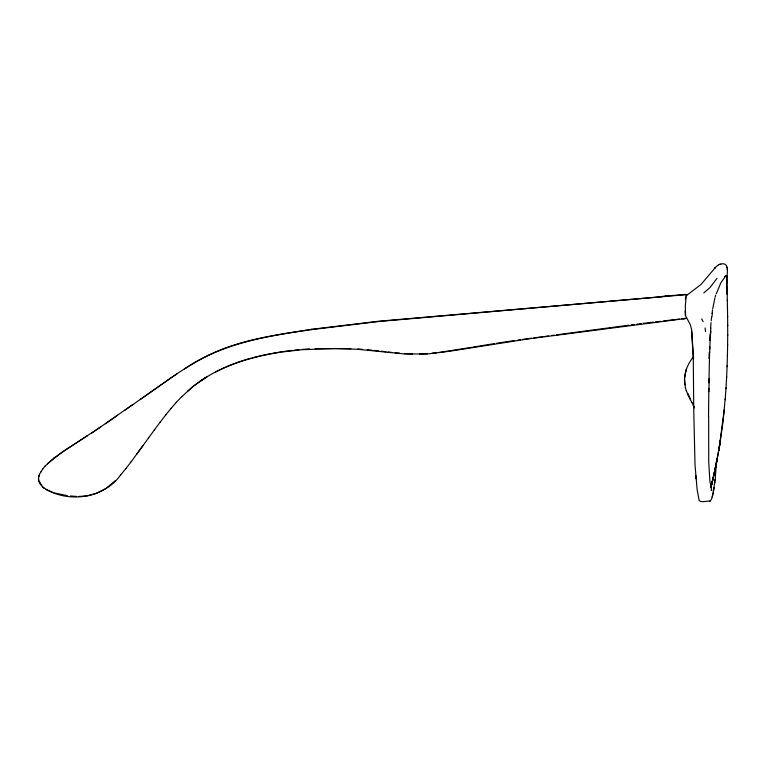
<?xml version="1.0" encoding="UTF-8"?>
<svg xmlns="http://www.w3.org/2000/svg" width="766" height="766" viewBox="0 0 766 766"><rect width="100%" height="100%" fill="white"/><g stroke="black" fill="none" stroke-linecap="round" stroke-linejoin="round"><path stroke-width="1.15" d="M708.531 416.13L708.799 391.483M708.665 416.369L708.732 462.224L709.89 481.182L711.691 490.556L711.011 490.211M727.614 345.428L727.7 334.512M708.809 390.401L708.847 388.257M708.943 391.618L709.153 378.567M708.933 382.847L709.603 352.417M727.422 355.903L727.614 344.566M709.048 358.555L709.23 352.417M709.709 352.408L709.881 346.893M727.097 366.694L727.422 355.031M709.718 349.114L710.637 331.305L710.436 334.742M726.628 377.676L727.097 365.822M709.718 340.382L710.053 334.866M716.689 458.824L715.195 479.363L712.658 495.391M725.996 388.755L726.628 376.815M710.398 334.828L710.896 327.905M662.102 296.452L665.367 296.04M725.191 399.795L725.996 387.883M710.57 327.982L711.04 322.61M726.551 279.399C727.346 272.562 730.113 260.057 718.384 264.797M725.191 398.933L723.085 421.31L718.91 450.446L724.224 409.82M685.417 299.362L685.694 296.969M711.212 320.791L711.604 317.143M714.745 483.279L714.908 481.862M715.032 480.751L715.195 479.363M711.92 316.904L712.37 313.16M726.752 278.154L727.03 276.019M712.045 313.476L712.552 309.857M712.734 308.688L714.908 297.869M718.91 449.575L720.404 440.431L715.904 466.618M713.596 490.987L714.171 487.549M718.929 449.632L714.419 472.555L717.369 458.154L715.904 465.757M715.817 465.881L711.154 486.534L715.904 465.814L713.108 478.568M713.251 492.701L711.633 498.905L710.264 500.954L702.92 501.692L700.105 501.309L699.128 500.399L697.127 489.56L695.011 464.857L693.67 406.689M712.284 496.904L712.581 495.688M715.157 296.892L715.664 295.092M686.326 369.001L684.526 378.461L685.417 387.883M716.306 293.799L720.892 282.74L725.967 275.559M38.788 476.883L39.593 474.623M40.895 471.98C37.601 476.232 37.496 481.977 41.642 485.797M40.665 472.277L42.695 469.118M717.053 278.288L710.082 287.489L703.763 292.947M148.748 437.664L136.808 454.094M142.859 445.802L131.178 461.707M148.508 437.97L154.608 429.64M154.368 429.937L160.324 421.961M686.144 295.619L686.93 294.843M693.623 356.611C687.054 364.367 683.368 374.651 684.823 384.829M42.456 469.414L44.945 466.197M160.084 422.257L165.782 414.875M125.729 468.773L131.417 461.41M165.542 415.172L171.105 408.316M718.632 264.663L715.741 267.104L701.014 284.445L686.202 295.81L685.331 305.96L685.608 315.841L690.262 324.602L691.631 329.543L693.546 358.708M125.969 468.476L120.319 475.303M714.927 268.071L715.511 267.382L715.157 267.794M170.875 408.613L176.439 402.207M724.741 276.612L725.105 276.22M120.693 474.843C103.602 499.47 65.541 503.702 42.197 486.707M44.658 466.542L54.07 457.934M176.209 402.504L181.906 396.472M47.329 463.736L61.318 452.811L100.681 426.921M181.666 396.778L193.712 385.93M115.446 480.502L106.493 487.952M187.392 391.359C205.566 375.158 227.176 364.769 251.009 358.182M194.641 385.241L207.299 376.479L199.974 381.248M53.754 458.298L65.646 449.719L87.516 435.691M140.341 399.392C165.351 382.215 189.413 362.988 217.592 351.115C247.495 338.419 280.05 334.416 311.867 329.275M132.805 404.544L91.661 433.154M124.896 410.203L177.425 373.415M105.382 423.799L117.619 415.277M184.529 368.925C222.016 343.264 267.65 335.939 311.628 329.572M105.689 488.545L96.392 493.371L87.161 495.889M709.527 501.347L710.264 500.954M214.48 372.602C235.392 361.609 258.506 355.568 281.754 352.025L302.187 349.689L334.694 348.52L357.607 349.286L404.257 353.94L427.275 353.978L449.968 351.201L529.086 338.792L685.857 318.484M252.138 357.894L260.038 355.912M261.168 355.635L271.537 353.48M272.706 353.289L280.835 351.92M471.665 347.333L438.889 352.532M472.794 347.142L494.271 343.618M496.531 343.254L514.618 340.535M685.551 318.263L681.587 318.809M683.502 318.838L686.221 318.426M281.993 351.728L291.97 350.407M311.456 329.332L378.615 321.241L685.714 294.699M311.226 329.639L378.375 321.548L662.571 296.634M518.008 340.047L520.277 339.731M522.536 339.424L531.585 338.189M533.854 337.892L542.903 336.686M551.96 335.489L554.22 335.192M556.489 334.886L628.924 325.186M545.162 336.389L548.561 335.939M631.174 324.889L634.526 324.468M636.757 324.181L641.209 323.616M643.43 323.348L653.341 322.141M679.423 319.077L663.605 320.935M655.619 321.873L660.187 321.337M86.003 496.014L78.639 496.464M720.863 264.308L719.437 264.452M432.062 353.222L436.61 352.762M294.297 350.186L298.941 349.727M666.248 296.021L685.953 294.403M302.417 349.392L309.474 348.932M419.49 353.988L427.514 353.681M315.161 348.626L350.914 348.654M404.496 353.633L412.587 353.978M76.638 496.425L70.434 495.985M357.846 348.99L362.51 349.353M367.163 349.717L371.826 350.158M395.179 352.772L399.833 353.203M665.376 295.81L668.795 296.174M374.162 350.416L378.835 350.933M381.171 351.192L385.844 351.738M388.18 352.006L391.685 352.417M67.312 495.64L54.692 493.045M53.706 492.777L45.615 489.35M44.15 488.306L42.436 486.41M39.104 480.962L40.77 483.691M41.326 484.591L41.881 485.5M701.685 318.924L703.121 321.71M690.319 399.421L691.899 402.552M690.405 399.651L687.475 393.619M691.822 402.313L693.441 405.616M690.568 399.325L687.772 393.523M688.921 396.74L686.279 390.679M693.354 405.367L694.542 407.905M685.35 387.701L686.346 390.871M705.093 327.972L705.534 331.621M38.539 478.606L38.683 479.918M691.688 331.4L693.278 358.699L693.709 406.794M685.331 315.439L685.11 310.919M695.729 475.399L696.026 478.827M727.173 268.789L727.202 269.326M726.484 275.731L726.953 288.035M727.097 267.248L727.125 267.794M726.465 275.645L726.561 277.598L726.465 275.569M726.79 283.238L726.608 278.719L726.762 282.884M726.953 287.556L727.154 294.182L726.608 277.847M727.154 293.321L727.307 300.818M727.307 299.946L727.48 308.708M727.48 307.846L727.614 316.933M727.614 316.071L727.69 325.856M727.69 324.985L727.7 335.384M713.06 478.626L710.886 487.569L713.06 478.626"/></g></svg>
